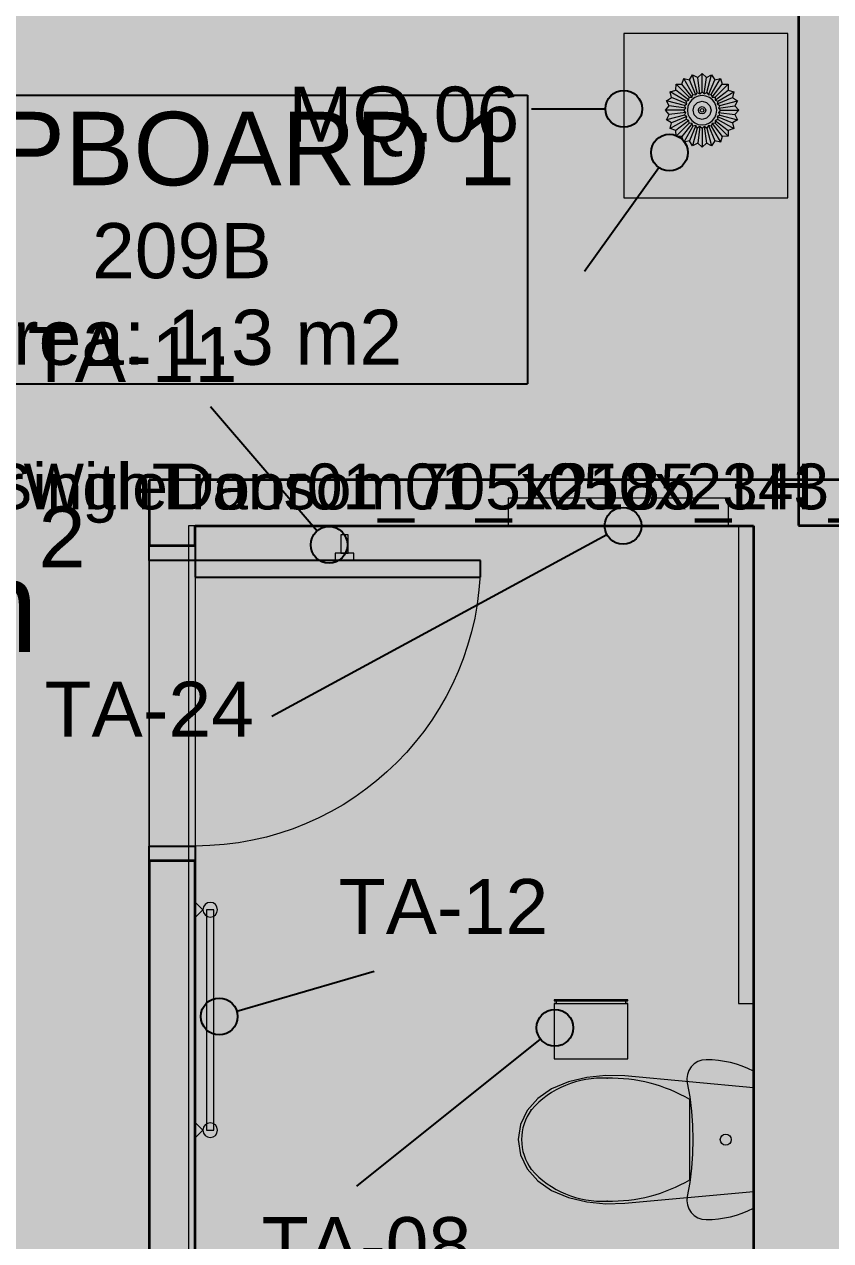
# Model space of a CAD drawing. Header units: millimetres. Extents: x -14278 to 97203, y -22378 to 34603.
# Drawn here: x 73779 to 75975, y 3588 to 6898 of the extents above; entities that cross this region are included whole.
import ezdxf
from ezdxf.enums import TextEntityAlignment as Align

# ---------------------------------------------------------------- set-up
doc = ezdxf.new("R2010")
doc.units = ezdxf.units.MM
doc.header["$MEASUREMENT"] = 0
for name, color, linetype in [('A-Zz_20_10_90-T_TextFFEInternal', 7, 'Continuous'), ('A-Zz_20_10_90-T_TextStair', 7, 'Continuous'), ('A-Zz_50_90_00-M_GrossInternal', 7, 'Continuous'), ('NewA-Ee_25_10-M_WallsInternal', 7, 'Continuous'), ('NewA-Ee_30_40-M_Floors', 7, 'Continuous'), ('NewA-Ee_40_20-M_GeneralFFAndEInternalEquipment', 7, 'Continuous'), ('NewA-Ee_40_20-M_GeneralFFAndEInternalMovable', 7, 'Continuous'), ('NewA-Ee_40_20-M_GeneralFFAndEInternalSanitary', 7, 'Continuous'), ('NewA-SL-M_SpacesInternal', 7, 'Continuous'), ('NewA-Ss_30_25-M_CeilingAndSoffitSystems', 7, 'Continuous'), ('NewA-Zz_20_10_90-T_TextFFEInternal', 7, 'Continuous'), ('NewA-Zz_50_90_00-M_GrossInternal', 7, 'Continuous')]:
    doc.layers.add(name, color=color, linetype=linetype)
doc.styles.add('GENERATED_STYLE_1', font='')
doc.styles.get('GENERATED_STYLE_1').set_extended_font_data('Arial')

# ---------------------------------------------------------------- blocks, each defined once
blk = doc.blocks.new('Slab_29_2', base_point=(87898, 1112.3))
at = {"layer": 'NewA-Ee_30_40-M_Floors', "linetype": 'Continuous', "lineweight": 13}
blk.add_hatch(color=254, dxfattribs=at).paths.add_polyline_path([(87898, 1112.3), (87898, 7409.5), (90347.7, 7409.5), (90347.7, 9661.5), (55798.3, 9661.5), (55798.3, 1112.3)])
blk = doc.blocks.new('BEDROOM_209_33_2', base_point=(74391.2, 9126.8))
at = {"layer": 'NewA-SL-M_SpacesInternal', "color": 253, "linetype": 'Continuous', "lineweight": 13}
for p, q in [((75887, 5658.2), (75887, 9661.5)), ((74119.4, 2707.2), (74119.4, 5658.2)), ((74119.4, 5658.2), (75887, 5658.2))]:
    blk.add_line(p, q, dxfattribs=at)
at = {"layer": 'NewA-SL-M_SpacesInternal', "color": 5, "lineweight": 70, "style": 'GENERATED_STYLE_1'}
for tag, height, p in [('ROOM_NAME', 200, (74391.2, 9434.6)), ('ROOM_NUMBER', 150, (74391.2, 9131.8)), ('adj_text', 150, (74391.2, 8896.1))]:
    blk.add_attdef(tag, text='', height=height, dxfattribs=at).set_placement(p, align=Align.TOP_CENTER)
blk = doc.blocks.new('BATH_210_44_2', base_point=(75268.1, 1943.3))
at = {"layer": 'NewA-SL-M_SpacesInternal', "color": 253, "linetype": 'Continuous', "lineweight": 13}
for p, q in [((75696.9, 5608.2), (75096.9, 5608.2)), ((75096.9, 5608.2), (75096.9, 5533.2)), ((75696.9, 5533.2), (75696.9, 5608.2)), ((74244.4, 5533.2), (74244.4, 3001)), ((75096.9, 5533.2), (74244.4, 5533.2)), ((75764.5, 5533.2), (75696.9, 5533.2)), ((75764.5, 2707.2), (75764.5, 5533.2))]:
    blk.add_line(p, q, dxfattribs=at)
at = {"layer": 'NewA-SL-M_SpacesInternal', "color": 5, "lineweight": 70, "style": 'GENERATED_STYLE_1'}
for tag, height, p in [('ROOM_NAME', 200, (75268.1, 2251.2)), ('ROOM_NUMBER', 150, (75268.1, 1948.3)), ('adj_text', 150, (75268.1, 1712.6))]:
    blk.add_attdef(tag, text='', height=height, dxfattribs=at).set_placement(p, align=Align.TOP_CENTER)
blk = doc.blocks.new('CUPBOARD 1_209B_53_2', base_point=(74208.2, 6352.2))
at = {"layer": 'NewA-SL-M_SpacesInternal', "linetype": 'Continuous'}
for p, q in [((73266.6, 6705.8), (73266.6, 6391.5)), ((73266.6, 6705.8), (75149.8, 6705.8)), ((75149.8, 6705.8), (75149.8, 6391.5)), ((73266.6, 6391.5), (73266.6, 6155.8)), ((75149.8, 6391.5), (75149.8, 6155.8)), ((73266.6, 6155.8), (73266.6, 5920.1)), ((75149.8, 6155.8), (75149.8, 5920.1)), ((73266.6, 5920.1), (75149.8, 5920.1))]:
    blk.add_line(p, q, dxfattribs=at)
at = {"layer": 'NewA-SL-M_SpacesInternal', "color": 253, "linetype": 'Continuous', "lineweight": 13}
for p, q in [((72059.5, 5533.2), (72059.5, 3642.8)), ((72760.6, 5533.2), (72059.5, 5533.2)), ((72760.6, 3642.8), (72760.6, 5533.2)), ((72059.5, 3642.8), (72760.6, 3642.8))]:
    blk.add_line(p, q, dxfattribs=at)
at = {"layer": 'NewA-SL-M_SpacesInternal', "color": 5, "lineweight": 70, "style": 'GENERATED_STYLE_1'}
for tag, height, p in [('ROOM_NAME', 200, (74208.2, 6660.1)), ('ROOM_NUMBER', 150, (74208.2, 6357.2)), ('adj_text', 150, (74208.2, 6121.5))]:
    blk.add_attdef(tag, text='', height=height, dxfattribs=at).set_placement(p, align=Align.TOP_CENTER)
blk = doc.blocks.new('Slab_30_2', base_point=(74226.4, 2707.2))
at = {"layer": 'NewA-Ss_30_25-M_CeilingAndSoffitSystems', "linetype": 'Continuous', "lineweight": 0}
blk.add_hatch(color=255, dxfattribs=at).paths.add_polyline_path([(74226.4, 2707.2), (75764.5, 2707.2), (75764.5, 5533.2), (74226.4, 5533.2)])
at = {"layer": 'NewA-Ss_30_25-M_CeilingAndSoffitSystems', "color": 6, "linetype": 'Continuous', "lineweight": 13, "flags": 128}
blk.add_lwpolyline([(74226.4, 2707.2), (75764.5, 2707.2), (75764.5, 5533.2), (74226.4, 5533.2)], close=True, dxfattribs=at)
blk = doc.blocks.new('Slab_42_2', base_point=(72059.5, 9661.5))
at = {"layer": 'NewA-Ss_30_25-M_CeilingAndSoffitSystems', "linetype": 'Continuous', "lineweight": 0}
blk.add_hatch(color=255, dxfattribs=at).paths.add_polyline_path([(72059.5, 9661.5), (72059.5, 5658.2), (72885.6, 5658.2), (72885.6, 2707.2), (74119.4, 2707.2), (74119.4, 5658.2), (75887, 5658.2), (75887, 9661.5)])
at = {"layer": 'NewA-Ss_30_25-M_CeilingAndSoffitSystems', "color": 6, "linetype": 'Continuous', "lineweight": 13, "flags": 128}
blk.add_lwpolyline([(72059.5, 9661.5), (75887, 9661.5), (75887, 5658.2), (74119.4, 5658.2), (74119.4, 2707.2), (72885.6, 2707.2), (72885.6, 5658.2), (72059.5, 5658.2)], close=True, dxfattribs=at)
blk = doc.blocks.new('Wall_77_2', base_point=(75887, 9661.5))
at = {"layer": 'NewA-Ee_25_10-M_WallsInternal', "linetype": 'Continuous', "lineweight": 13}
blk.add_hatch(color=6, dxfattribs=at).paths.add_polyline_path([(75887, 9661.5), (75887, 5534.4), (76037, 5859.4), (76037, 9661.5)])
at = {"layer": 'NewA-Ee_25_10-M_WallsInternal', "color": 92, "linetype": 'Continuous', "lineweight": 35, "flags": 128}
blk.add_lwpolyline([(75887, 9661.5), (75887, 5534.4)], dxfattribs=at)
blk = doc.blocks.new('Wall_85_2', base_point=(76164.5, 5658.2))
at = {"layer": 'NewA-Ee_25_10-M_WallsInternal', "linetype": 'Continuous', "lineweight": 13}
blk.add_hatch(color=6, dxfattribs=at).paths.add_polyline_path([(76164.5, 5658.2), (74119.4, 5658.2), (74244.4, 5533.2), (75764.5, 5533.2)])
at = {"layer": 'NewA-Ee_25_10-M_WallsInternal', "color": 92, "linetype": 'Continuous', "lineweight": 35, "flags": 128}
for points in [[(76164.5, 5658.2), (74119.4, 5658.2)], [(74244.4, 5533.2), (75764.5, 5533.2)]]:
    blk.add_lwpolyline(points, dxfattribs=at)
blk = doc.blocks.new('Door 19_3')
at = {"layer": 'NewA-Ee_25_10-M_WallsInternal', "linetype": 'Continuous', "lineweight": 13}
for points in [[(388.5, 777), (343.5, 777), (343.5, 0), (388.5, 0)], [(-388.5, -125), (-388.5, 0), (-428.5, 0), (-428.5, -125)], [(428.5, -125), (428.5, 0), (388.5, 0), (388.5, -125)]]:
    blk.add_hatch(color=255, dxfattribs=at).paths.add_polyline_path(points)
at = {"layer": 'NewA-Ee_25_10-M_WallsInternal', "linetype": 'Continuous'}
for p, q in [((343.5, 0), (343.5, 777)), ((343.5, 777), (388.5, 777)), ((388.5, 777), (388.5, 0)), ((-388.5, 0), (-428.5, 0)), ((-428.5, 0), (-428.5, -125)), ((-388.5, -125), (-388.5, 0)), ((388.5, 0), (343.5, 0)), ((428.5, 0), (388.5, 0)), ((388.5, 0), (388.5, -125)), ((428.5, -125), (428.5, 0)), ((-428.5, -125), (-388.5, -125)), ((388.5, -125), (428.5, -125))]:
    blk.add_line(p, q, dxfattribs=at)
at = {"layer": 'NewA-Ee_25_10-M_WallsInternal', "color": 92, "linetype": 'Continuous', "lineweight": 35}
for p, q in [((-428.5, 0), (-428.5, -125)), ((428.5, 0), (428.5, -125))]:
    blk.add_line(p, q, dxfattribs=at)
at = {"layer": 'NewA-Ee_25_10-M_WallsInternal', "color": 6, "linetype": 'Continuous', "lineweight": 13}
blk.add_arc((388.5, 0), 777, 90, 180, dxfattribs=at)
blk = doc.blocks.new('Wall_100_2', base_point=(74119.4, 5658.2))
at = {"layer": 'NewA-Ee_25_10-M_WallsInternal', "linetype": 'Continuous', "lineweight": 13}
for points in [[(74119.4, 5658.2), (74119.4, 5478.8), (74244.4, 5478.8), (74244.4, 5533.2)], [(74119.4, 2707.2), (74244.4, 2707.2), (74244.4, 4621.8), (74119.4, 4621.8)]]:
    blk.add_hatch(color=6, dxfattribs=at).paths.add_polyline_path(points)
at = {"layer": 'NewA-Ee_25_10-M_WallsInternal', "color": 92, "linetype": 'Continuous', "lineweight": 35}
for p, q in [((74244.4, 5478.8), (74119.4, 5478.8)), ((74244.4, 4621.8), (74119.4, 4621.8))]:
    blk.add_line(p, q, dxfattribs=at)
at = {"layer": 'NewA-Ee_25_10-M_WallsInternal', "color": 92, "linetype": 'Continuous', "lineweight": 35, "flags": 128}
for points in [[(74119.4, 5658.2), (74119.4, 5478.8)], [(74244.4, 5478.8), (74244.4, 5533.2)], [(74119.4, 4621.8), (74119.4, 2707.2)], [(74244.4, 2707.2), (74244.4, 4621.8)]]:
    blk.add_lwpolyline(points, dxfattribs=at)
at = {"layer": 'NewA-Ee_25_10-M_WallsInternal', "linetype": 'Continuous', "xscale": -1, "zscale": 1000, "rotation": 270}
blk.add_blockref('Door 19_3', (74244.4, 5050.3), dxfattribs=at)
blk = doc.blocks.new('Wall_121_2', base_point=(76164.5, 5658.2))
at = {"layer": 'NewA-Ee_25_10-M_WallsInternal', "linetype": 'Continuous', "lineweight": 13}
blk.add_hatch(color=6, dxfattribs=at).paths.add_polyline_path([(75764.5, 5533.2), (75764.5, 2707.2), (76164.5, 2707.2), (76164.5, 5658.2)])
at = {"layer": 'NewA-Ee_25_10-M_WallsInternal', "color": 92, "linetype": 'Continuous', "lineweight": 35, "flags": 128}
for points in [[(76164.5, 2707.2), (76164.5, 5658.2)], [(75764.5, 5533.2), (75764.5, 2707.2)]]:
    blk.add_lwpolyline(points, dxfattribs=at)
blk = doc.blocks.new('Wall_122_2', base_point=(75887, 5859.4))
at = {"layer": 'NewA-Ee_25_10-M_WallsInternal', "linetype": 'Continuous', "lineweight": 13}
blk.add_hatch(color=6, dxfattribs=at).paths.add_polyline_path([(75887, 5534.4), (77684.7, 5534.4), (77809.7, 5859.4), (76037, 5859.4)])
at = {"layer": 'NewA-Ee_25_10-M_WallsInternal', "color": 92, "linetype": 'Continuous', "lineweight": 35, "flags": 128}
for points in [[(77809.7, 5859.4), (76037, 5859.4)], [(75887, 5534.4), (77684.7, 5534.4)]]:
    blk.add_lwpolyline(points, dxfattribs=at)
blk = doc.blocks.new('Morph_32_2', base_point=(55648, -5438.2))
at = {"layer": 'NewA-Ee_40_20-M_GeneralFFAndEInternalMovable', "color": 6, "linetype": 'Continuous', "lineweight": 13, "flags": 128}
for points in [[(75590.4, 6747.5), (75599, 6760.9)], [(75611.9, 6712.6), (75599, 6760.9)], [(75599, 6760.9), (75613.1, 6753.5)], [(75613.1, 6753.5), (75624.9, 6764.3)], [(75619, 6708.9), (75613.1, 6753.5)], [(75624.9, 6714.3), (75624.9, 6764.3)], [(75624.9, 6764.3), (75636.6, 6753.5)], [(75630.7, 6708.9), (75636.6, 6753.5)], [(75636.6, 6753.5), (75650.7, 6760.9)], [(75637.8, 6712.6), (75650.7, 6760.9)], [(75650.7, 6760.9), (75659.3, 6747.5)], [(75553.5, 6719.1), (75554.2, 6735)], [(75554.2, 6735), (75570.1, 6735.7)], [(75589.5, 6699.7), (75554.2, 6735)], [(75570.1, 6735.7), (75574.9, 6750.9)], [(75597.5, 6700), (75570.1, 6735.7)], [(75599.9, 6707.6), (75574.9, 6750.9)], [(75574.9, 6750.9), (75590.4, 6747.5)], [(75607.6, 6705.9), (75590.4, 6747.5)], [(75642.1, 6705.9), (75659.3, 6747.5)], [(75649.9, 6707.6), (75674.9, 6750.9)], [(75652.3, 6700), (75679.7, 6735.7)], [(75659.3, 6747.5), (75674.9, 6750.9)], [(75660.2, 6699.7), (75695.6, 6735)], [(75674.9, 6750.9), (75679.7, 6735.7)], [(75679.7, 6735.7), (75695.6, 6735)], [(75695.6, 6735), (75696.3, 6719.1)], [(75528.3, 6690.2), (75541.7, 6698.8)], [(75535.6, 6676.1), (75528.3, 6690.2)], [(75576.6, 6677.3), (75528.3, 6690.2)], [(75538.3, 6714.3), (75553.5, 6719.1)], [(75541.7, 6698.8), (75538.3, 6714.3)], [(75581.6, 6689.3), (75538.3, 6714.3)], [(75583.3, 6681.5), (75541.7, 6698.8)], [(75589.2, 6691.7), (75553.5, 6719.1)], [(75581.6, 6689.3), (75589.2, 6691.7)], [(75583.3, 6681.5), (75581.6, 6689.3)], [(75589.2, 6691.7), (75589.5, 6699.7)], [(75589.5, 6699.7), (75597.5, 6700)], [(75597.5, 6700), (75599.9, 6707.6)], [(75599.9, 6707.6), (75607.6, 6705.9)], [(75607.6, 6705.9), (75611.9, 6712.6)], [(75611.9, 6712.6), (75619, 6708.9)], [(75612.5, 6685.7), (75624.9, 6689)], [(75619, 6708.9), (75624.9, 6714.3)], [(75624.9, 6714.3), (75630.7, 6708.9)], [(75624.9, 6689), (75637.2, 6685.7)], [(75630.7, 6708.9), (75637.8, 6712.6)], [(75637.8, 6712.6), (75642.1, 6705.9)], [(75642.1, 6705.9), (75649.9, 6707.6)], [(75649.9, 6707.6), (75652.3, 6700)], [(75652.3, 6700), (75660.2, 6699.7)], [(75660.2, 6699.7), (75660.6, 6691.7)], [(75660.6, 6691.7), (75696.3, 6719.1)], [(75660.6, 6691.7), (75668.2, 6689.3)], [(75666.4, 6681.5), (75708, 6698.8)], [(75668.2, 6689.3), (75666.4, 6681.5)], [(75668.2, 6689.3), (75711.5, 6714.3)], [(75673.2, 6677.3), (75721.5, 6690.2)], [(75696.3, 6719.1), (75711.5, 6714.3)], [(75711.5, 6714.3), (75708, 6698.8)], [(75708, 6698.8), (75721.5, 6690.2)], [(75721.5, 6690.2), (75714.1, 6676.1)], [(75524.9, 6664.3), (75535.6, 6676.1)], [(75535.6, 6652.6), (75524.9, 6664.3)], [(75574.9, 6664.3), (75524.9, 6664.3)], [(75580.3, 6670.2), (75535.6, 6676.1)], [(75580.3, 6658.4), (75535.6, 6652.6)], [(75574.9, 6664.3), (75580.3, 6670.2)], [(75580.3, 6658.4), (75574.9, 6664.3)], [(75576.6, 6677.3), (75583.3, 6681.5)], [(75580.3, 6670.2), (75576.6, 6677.3)], [(75576.6, 6651.4), (75580.3, 6658.4)], [(75600.2, 6664.3), (75603.5, 6676.7)], [(75603.5, 6652), (75600.2, 6664.3)], [(75603.5, 6676.7), (75612.5, 6685.7)], [(75614.9, 6664.3), (75616.2, 6669.3)], [(75616.2, 6659.3), (75614.9, 6664.3)], [(75616.2, 6669.3), (75619.9, 6673)], [(75619.9, 6655.7), (75616.2, 6659.3)], [(75619.9, 6673), (75624.9, 6674.3)], [(75619.9, 6664.3), (75620.5, 6666.8)], [(75620.5, 6661.8), (75619.9, 6664.3)], [(75624.9, 6654.3), (75619.9, 6655.7)], [(75620.5, 6666.8), (75622.4, 6668.6)], [(75622.4, 6660), (75620.5, 6661.8)], [(75622.4, 6668.6), (75624.9, 6669.3)], [(75624.9, 6659.3), (75622.4, 6660)], [(75624.9, 6674.3), (75629.9, 6673)], [(75624.9, 6669.3), (75627.4, 6668.6)], [(75627.4, 6660), (75624.9, 6659.3)], [(75629.9, 6655.7), (75624.9, 6654.3)], [(75627.4, 6668.6), (75629.2, 6666.8)], [(75629.2, 6661.8), (75627.4, 6660)], [(75629.2, 6666.8), (75629.9, 6664.3)], [(75629.9, 6664.3), (75629.2, 6661.8)], [(75629.9, 6673), (75633.5, 6669.3)], [(75633.5, 6659.3), (75629.9, 6655.7)], [(75633.5, 6669.3), (75634.9, 6664.3)], [(75634.9, 6664.3), (75633.5, 6659.3)], [(75637.2, 6685.7), (75646.3, 6676.7)], [(75646.3, 6676.7), (75649.6, 6664.3)], [(75649.6, 6664.3), (75646.3, 6652)], [(75666.4, 6681.5), (75673.2, 6677.3)], [(75673.2, 6677.3), (75669.5, 6670.2)], [(75669.5, 6670.2), (75714.1, 6676.1)], [(75669.5, 6670.2), (75674.9, 6664.3)], [(75674.9, 6664.3), (75669.5, 6658.4)], [(75669.5, 6658.4), (75673.2, 6651.4)], [(75669.5, 6658.4), (75714.1, 6652.6)], [(75674.9, 6664.3), (75724.9, 6664.3)], [(75714.1, 6676.1), (75724.9, 6664.3)], [(75724.9, 6664.3), (75714.1, 6652.6)], [(75528.3, 6638.4), (75535.6, 6652.6)], [(75576.6, 6651.4), (75528.3, 6638.4)], [(75541.7, 6629.9), (75528.3, 6638.4)], [(75581.6, 6639.3), (75538.3, 6614.3)], [(75538.3, 6614.3), (75541.7, 6629.9)], [(75583.3, 6647.1), (75541.7, 6629.9)], [(75589.2, 6636.9), (75553.5, 6609.5)], [(75589.5, 6629), (75554.2, 6593.6)], [(75597.5, 6628.6), (75570.1, 6592.9)], [(75583.3, 6647.1), (75576.6, 6651.4)], [(75581.6, 6639.3), (75583.3, 6647.1)], [(75589.2, 6636.9), (75581.6, 6639.3)], [(75589.5, 6629), (75589.2, 6636.9)], [(75597.5, 6628.6), (75589.5, 6629)], [(75607.6, 6622.7), (75590.4, 6581.2)], [(75599.9, 6621), (75597.5, 6628.6)], [(75607.6, 6622.7), (75599.9, 6621)], [(75612.5, 6642.9), (75603.5, 6652)], [(75611.9, 6616), (75607.6, 6622.7)], [(75624.9, 6639.6), (75612.5, 6642.9)], [(75637.2, 6642.9), (75624.9, 6639.6)], [(75646.3, 6652), (75637.2, 6642.9)], [(75642.1, 6622.7), (75637.8, 6616)], [(75649.9, 6621), (75642.1, 6622.7)], [(75642.1, 6622.7), (75659.3, 6581.2)], [(75652.3, 6628.6), (75649.9, 6621)], [(75660.2, 6629), (75652.3, 6628.6)], [(75652.3, 6628.6), (75679.7, 6592.9)], [(75660.6, 6636.9), (75660.2, 6629)], [(75660.2, 6629), (75695.6, 6593.6)], [(75668.2, 6639.3), (75660.6, 6636.9)], [(75660.6, 6636.9), (75696.3, 6609.5)], [(75673.2, 6651.4), (75666.4, 6647.1)], [(75666.4, 6647.1), (75708, 6629.9)], [(75666.4, 6647.1), (75668.2, 6639.3)], [(75668.2, 6639.3), (75711.5, 6614.3)], [(75673.2, 6651.4), (75721.5, 6638.4)], [(75721.5, 6638.4), (75708, 6629.9)], [(75708, 6629.9), (75711.5, 6614.3)], [(75714.1, 6652.6), (75721.5, 6638.4)], [(75553.5, 6609.5), (75538.3, 6614.3)], [(75554.2, 6593.6), (75553.5, 6609.5)], [(75570.1, 6592.9), (75554.2, 6593.6)], [(75574.9, 6577.7), (75570.1, 6592.9)], [(75599.9, 6621), (75574.9, 6577.7)], [(75611.9, 6616), (75599, 6567.7)], [(75619, 6619.7), (75611.9, 6616)], [(75619, 6619.7), (75613.1, 6575.1)], [(75624.9, 6614.3), (75619, 6619.7)], [(75630.7, 6619.7), (75624.9, 6614.3)], [(75624.9, 6614.3), (75624.9, 6564.3)], [(75630.7, 6619.7), (75636.6, 6575.1)], [(75637.8, 6616), (75630.7, 6619.7)], [(75637.8, 6616), (75650.7, 6567.7)], [(75649.9, 6621), (75674.9, 6577.7)], [(75679.7, 6592.9), (75674.9, 6577.7)], [(75695.6, 6593.6), (75679.7, 6592.9)], [(75696.3, 6609.5), (75695.6, 6593.6)], [(75711.5, 6614.3), (75696.3, 6609.5)], [(75590.4, 6581.2), (75574.9, 6577.7)], [(75599, 6567.7), (75590.4, 6581.2)], [(75613.1, 6575.1), (75599, 6567.7)], [(75624.9, 6564.3), (75613.1, 6575.1)], [(75636.6, 6575.1), (75624.9, 6564.3)], [(75650.7, 6567.7), (75636.6, 6575.1)], [(75659.3, 6581.2), (75650.7, 6567.7)], [(75674.9, 6577.7), (75659.3, 6581.2)]]:
    blk.add_lwpolyline(points, dxfattribs=at)
blk.add_lwpolyline([(75596.6, 6636), (75604.9, 6629.7), (75614.5, 6625.7), (75624.9, 6624.3), (75635.2, 6625.7), (75644.9, 6629.7), (75653.2, 6636), (75659.5, 6644.3), (75663.5, 6654), (75664.9, 6664.3), (75663.5, 6674.7), (75659.5, 6684.3), (75653.2, 6692.6), (75644.9, 6699), (75635.2, 6703), (75624.9, 6704.3), (75614.5, 6703), (75604.9, 6699), (75596.6, 6692.6), (75590.2, 6684.3), (75586.2, 6674.7), (75584.9, 6664.3), (75586.2, 6654), (75590.2, 6644.3)], close=True, dxfattribs=at)
blk = doc.blocks.new('Rectangular Table 01 19_3')
at = {"layer": 'NewA-Ee_40_20-M_GeneralFFAndEInternalMovable', "color": 1, "linetype": 'Continuous', "lineweight": 18}
for p, q in [((446.6, 446.6), (0, 446.6)), ((0, 446.6), (0, 0)), ((446.6, 0), (446.6, 446.6)), ((0, 0), (446.6, 0))]:
    blk.add_line(p, q, dxfattribs=at)
blk = doc.blocks.new('Wall Hanging Rack 19')
at = {"layer": 'NewA-Ee_40_20-M_GeneralFFAndEInternalEquipment', "color": 1, "linetype": 'Continuous', "lineweight": 18}
for p, q in [((25, 0), (-25, 0)), ((-25, 0), (-25, -20)), ((25, -20), (25, 0)), ((-25, -20), (25, -20)), ((10, -20), (-10, -20)), ((-10, -20), (-10, -70)), ((10, -70), (10, -20)), ((-10, -70), (10, -70))]:
    blk.add_line(p, q, dxfattribs=at)
blk = doc.blocks.new('Towel Rack 19')
at = {"layer": 'NewA-Ee_40_20-M_GeneralFFAndEInternalEquipment', "color": 1, "linetype": 'Continuous', "lineweight": 18}
for p, q in [((-280, 0), (-320, 0)), ((-320, 0), (-300, -20)), ((-300, -20), (-280, 0)), ((320, 0), (280, 0)), ((280, 0), (300, -20)), ((300, -20), (320, 0)), ((300, -30), (-300, -30)), ((-300, -30), (-300, -50)), ((300, -50), (300, -30)), ((-300, -50), (300, -50))]:
    blk.add_line(p, q, dxfattribs=at)
for centre, start, end in [((-300, -40), 0, 180), ((300, -40), 0, 180), ((-300, -40), 180, 0), ((300, -40), 180, 0)]:
    blk.add_arc(centre, 20, start, end, dxfattribs=at)
blk = doc.blocks.new('Toilet Paper Dispenser 19')
at = {"layer": 'NewA-Ee_40_20-M_GeneralFFAndEInternalEquipment', "color": 1, "linetype": 'Continuous', "lineweight": 18}
for p, q in [((200, 0), (0, 0)), ((0, 0), (0, -2)), ((200, -2), (200, 0)), ((0, -2), (5, -2)), ((0, -2), (200, -2)), ((5, -10), (0, -10)), ((0, -10), (0, -160)), ((0, -10), (200, -10)), ((5, -2), (5, -10)), ((195, -10), (195, -2)), ((195, -2), (200, -2)), ((200, -10), (195, -10)), ((200, -160), (200, -10)), ((0, -160), (200, -160))]:
    blk.add_line(p, q, dxfattribs=at)
blk = doc.blocks.new('Cabinet Wall Single Door 19')
at = {"layer": 'NewA-Ee_40_20-M_GeneralFFAndEInternalEquipment', "color": 1, "linetype": 'Continuous', "lineweight": 18}
for p, q in [((600, 75), (0, 75)), ((0, 75), (0, 0)), ((600, 0), (600, 75)), ((0, 0), (600, 0))]:
    blk.add_line(p, q, dxfattribs=at)
blk = doc.blocks.new('WC 19')
at = {"layer": 'NewA-Ee_40_20-M_GeneralFFAndEInternalSanitary', "color": 1, "linetype": 'Continuous', "lineweight": 18}
for p, q in [((-186.8, -25), (-193.9, -40.1)), ((186.8, -25), (-186.8, -25)), ((-141, -25), (-173.3, -375.4)), ((141, -25), (-141, -25)), ((173.3, -375.4), (141, -25)), ((193.9, -40.1), (186.8, -25)), ((-200.1, -55.5), (-205.4, -71.3)), ((-193.9, -40.1), (-200.1, -55.5)), ((200.1, -55.5), (193.9, -40.1)), ((205.4, -71.3), (200.1, -55.5)), ((-209.7, -87.4), (-213.1, -103.7)), ((-205.4, -71.3), (-209.7, -87.4)), ((209.7, -87.4), (205.4, -71.3)), ((213.1, -103.7), (209.7, -87.4)), ((-215.5, -120.2), (-217, -136.8)), ((-213.1, -103.7), (-215.5, -120.2)), ((215.5, -120.2), (213.1, -103.7)), ((217, -136.8), (215.5, -120.2)), ((-217, -136.8), (-217.5, -153.5)), ((-217.5, -153.5), (-216.2, -165)), ((-216.2, -165), (-212.4, -176)), ((212.4, -176), (216.2, -165)), ((216.2, -165), (217.5, -153.5)), ((217.5, -153.5), (217, -136.8)), ((-212.4, -176), (-206.3, -185.9)), ((-206.3, -185.9), (-198.2, -194.1)), ((-198.2, -194.1), (-188.5, -200.5)), ((-154.5, -205), (-116.2, -198.2)), ((-116.2, -198.2), (-77.6, -193.3)), ((0, -198), (-108.9, -198)), ((-77.6, -193.3), (-38.9, -190.4)), ((-38.9, -190.4), (0, -189.4)), ((0, -189.4), (38.9, -190.4)), ((108.9, -198), (0, -198)), ((38.9, -190.4), (77.6, -193.3)), ((77.6, -193.3), (116.2, -198.2)), ((116.2, -198.2), (154.5, -205)), ((188.5, -200.5), (198.2, -194.1)), ((198.2, -194.1), (206.3, -185.9)), ((206.3, -185.9), (212.4, -176)), ((-188.5, -200.5), (-177.6, -204.5)), ((-177.6, -204.5), (-166.1, -206)), ((-166.1, -206), (-154.5, -205)), ((154.5, -205), (166.1, -206)), ((166.1, -206), (177.6, -204.5)), ((177.6, -204.5), (188.5, -200.5)), ((-173.3, -375.4), (-174.9, -427.1)), ((174.9, -427.1), (173.3, -375.4)), ((-174.9, -427.1), (-169.4, -478.4)), ((169.4, -478.4), (174.9, -427.1)), ((-169.4, -478.4), (-157, -528.2)), ((157, -528.2), (169.4, -478.4)), ((-157, -528.2), (-138, -575.1)), ((138, -575.1), (157, -528.2)), ((-138, -575.1), (-112.4, -612.3)), ((112.4, -612.3), (138, -575.1)), ((-112.4, -612.3), (-79.4, -640.8)), ((79.4, -640.8), (112.4, -612.3)), ((-79.4, -640.8), (-41, -658.8)), ((-41, -658.8), (0, -665)), ((0, -656.4), (0, -656.4)), ((0, -665), (41, -658.8)), ((41, -658.8), (79.4, -640.8)), ((81.1, -629.6), (81.1, -629.6))]:
    blk.add_line(p, q, dxfattribs=at)
blk.add_circle((0, -100), 15, dxfattribs=at)
for centre, radius, start, end in [((258.1, -412.9), 425.4, 149.6518, 181.3539), ((-258.1, -412.9), 425.4, 358.6461, 30.3482), ((89.5, -437.3), 257, 176.8048, 228.4245), ((-89.5, -437.3), 257, 311.5755, 3.1952), ((0.8, -517.8), 138.6, 233.7772, 269.6644), ((-0.8, -517.8), 138.6, 270.3356, 306.2228)]:
    blk.add_arc(centre, radius, start, end, dxfattribs=at)
for p in [(108.9, -198), (-167, -423), (167, -423), (-81.1, -629.6)]:
    blk.add_point(p, dxfattribs=at)
blk = doc.blocks.new('Mirror 19_5')
at = {"layer": 'NewA-Ee_40_20-M_GeneralFFAndEInternalEquipment', "color": 1, "linetype": 'Continuous', "lineweight": 18}
for p, q in [((1300, 40), (0, 40)), ((0, 40), (0, 0)), ((1300, 40), (0, 40)), ((0, 40), (0, 0)), ((1300, 0), (1300, 40)), ((1300, 0), (1300, 40)), ((0, 0), (1300, 0)), ((0, 0), (1300, 0))]:
    blk.add_line(p, q, dxfattribs=at)
blk = doc.blocks.new('Line_107_2', base_point=(75160.2, 6668.1))
at = {"layer": 'NewA-Zz_20_10_90-T_TextFFEInternal', "linetype": 'Continuous'}
blk.add_hatch(color=256, dxfattribs=at).paths.add_polyline_path([(75461.6, 6668.1), (75457.8, 6687.2), (75447, 6703.4), (75430.7, 6714.3), (75411.6, 6718.1), (75392.5, 6714.3), (75376.2, 6703.4), (75365.4, 6687.2), (75361.6, 6668.1), (75365.4, 6648.9), (75376.2, 6632.7), (75392.5, 6621.9), (75411.6, 6618.1), (75430.7, 6621.9), (75447, 6632.7), (75457.8, 6648.9)])
blk.add_line((75160.2, 6668.1), (75361.6, 6668.1), dxfattribs=at)
blk.add_circle((75411.6, 6668.1), 50, dxfattribs=at)
blk = doc.blocks.new('Line_108_2', base_point=(75304.3, 6226.7))
at = {"layer": 'NewA-Zz_20_10_90-T_TextFFEInternal', "linetype": 'Continuous'}
blk.add_hatch(color=256, dxfattribs=at).paths.add_polyline_path([(75586, 6549.1), (75582.2, 6568.2), (75571.4, 6584.4), (75555.2, 6595.3), (75536, 6599.1), (75516.9, 6595.3), (75500.7, 6584.4), (75489.8, 6568.2), (75486, 6549.1), (75489.8, 6529.9), (75500.7, 6513.7), (75516.9, 6502.9), (75536, 6499.1), (75555.2, 6502.9), (75571.4, 6513.7), (75582.2, 6529.9)])
blk.add_line((75304.3, 6226.7), (75506.9, 6508.5), dxfattribs=at)
blk.add_circle((75536, 6549.1), 50, dxfattribs=at)
blk = doc.blocks.new('Line_144_2', base_point=(74684.3, 3736))
at = {"layer": 'NewA-Zz_20_10_90-T_TextFFEInternal', "linetype": 'Continuous'}
blk.add_hatch(color=256, dxfattribs=at).paths.add_polyline_path([(75274.2, 4167.2), (75270.4, 4186.4), (75259.6, 4202.6), (75243.3, 4213.4), (75224.2, 4217.2), (75205.1, 4213.4), (75188.9, 4202.6), (75178, 4186.4), (75174.2, 4167.2), (75178, 4148.1), (75188.9, 4131.9), (75205.1, 4121), (75224.2, 4117.2), (75243.3, 4121), (75259.6, 4131.9), (75270.4, 4148.1)])
blk.add_line((74684.3, 3736), (75185.1, 4136), dxfattribs=at)
blk.add_circle((75224.2, 4167.2), 50, dxfattribs=at)
blk = doc.blocks.new('Line_150_2', base_point=(74286, 5857.6))
at = {"layer": 'NewA-Zz_20_10_90-T_TextFFEInternal', "linetype": 'Continuous'}
blk.add_hatch(color=256, dxfattribs=at).paths.add_polyline_path([(74659, 5481.5), (74655.2, 5500.6), (74644.3, 5516.8), (74628.1, 5527.7), (74609, 5531.5), (74589.9, 5527.7), (74573.6, 5516.8), (74562.8, 5500.6), (74559, 5481.5), (74562.8, 5462.3), (74573.6, 5446.1), (74589.9, 5435.3), (74609, 5431.5), (74628.1, 5435.3), (74644.3, 5446.1), (74655.2, 5462.3)])
blk.add_line((74286, 5857.6), (74576.4, 5519.4), dxfattribs=at)
blk.add_circle((74609, 5481.5), 50, dxfattribs=at)
blk = doc.blocks.new('Line_156_2', base_point=(74453.4, 5015.5))
at = {"layer": 'NewA-Zz_20_10_90-T_TextFFEInternal', "linetype": 'Continuous'}
blk.add_hatch(color=256, dxfattribs=at).paths.add_polyline_path([(75459.6, 5533.2), (75455.8, 5552.3), (75445, 5568.5), (75428.8, 5579.4), (75409.6, 5583.2), (75390.5, 5579.4), (75374.3, 5568.5), (75363.4, 5552.3), (75359.6, 5533.2), (75363.4, 5514), (75374.3, 5497.8), (75390.5, 5487), (75409.6, 5483.2), (75428.8, 5487), (75445, 5497.8), (75455.8, 5514)])
blk.add_line((74453.4, 5015.5), (75365.7, 5509.4), dxfattribs=at)
blk.add_circle((75409.6, 5533.2), 50, dxfattribs=at)
blk = doc.blocks.new('Line_164_2', base_point=(74732, 4320.5))
at = {"layer": 'NewA-Zz_20_10_90-T_TextFFEInternal', "linetype": 'Continuous'}
blk.add_hatch(color=256, dxfattribs=at).paths.add_polyline_path([(74360, 4197.9), (74356.1, 4217), (74345.3, 4233.2), (74329.1, 4244.1), (74310, 4247.9), (74290.8, 4244.1), (74274.6, 4233.2), (74263.8, 4217), (74260, 4197.9), (74263.8, 4178.7), (74274.6, 4162.5), (74290.8, 4151.7), (74310, 4147.9), (74329.1, 4151.7), (74345.3, 4162.5), (74356.1, 4178.7)])
blk.add_line((74732, 4320.5), (74358, 4211.8), dxfattribs=at)
blk.add_circle((74310, 4197.9), 50, dxfattribs=at)
blk = doc.blocks.new('Label_193_2', base_point=(74387.6, 6813))
at = {"layer": 'A-Zz_20_10_90-T_TextFFEInternal', "insert": (74812.6, 6728.7), "char_height": 150, "attachment_point": 2, "style": 'GENERATED_STYLE_1'}
blk.add_mtext('\\fArial|b0|i0|c0|p34;MQ.06\\fArial|b0|i0|c0|p34;\\fArial|b0|i0|c0|p34;\\fArial|b0|i0|c0|p34;\\fArial|b0|i0|c0|p34;\\fArial|b0|i0|c0|p34;\\fArial|b0|i0|c0|p34;\\fArial|b0|i0|c0|p34;\\fArial|b0|i0|c0|p34;\\fArial|b0|i0|c0|p34;\\fArial|b0|i0|c0|p34;\\fArial|b0|i0|c0|p34;\\fArial|b0|i0|c0|p34;\\fArial|b0|i0|c0|p34;\\fArial|b0|i0|c0|p34;\\fArial|b0|i0|c0|p34;\\fArial|b0|i0|c0|p34;\\fArial|b0|i0|c0|p34;\\fArial|b0|i0|c0|p34;\\fArial|b0|i0|c0|p34;\\fArial|b0|i0|c0|p34;\\fArial|b0|i0|c0|p34;\\fArial|b0|i0|c0|p34;\\fArial|b0|i0|c0|p34;\\fArial|b0|i0|c0|p34;\\fArial|b0|i0|c0|p34;\\fArial|b0|i0|c0|p34;\\fArial|b0|i0|c0|p34;\\fArial|b0|i0|c0|p34;\\fArial|b0|i0|c0|p34;}', dxfattribs=at)
blk = doc.blocks.new('Label_224_2', base_point=(74286.1, 3736))
at = {"layer": 'A-Zz_20_10_90-T_TextFFEInternal', "insert": (74711.1, 3651.7), "char_height": 150, "attachment_point": 2, "style": 'GENERATED_STYLE_1'}
blk.add_mtext('\\fArial|b0|i0|c0|p34;TA-08\\fArial|b0|i0|c0|p34;\\fArial|b0|i0|c0|p34;\\fArial|b0|i0|c0|p34;\\fArial|b0|i0|c0|p34;\\fArial|b0|i0|c0|p34;\\fArial|b0|i0|c0|p34;\\fArial|b0|i0|c0|p34;\\fArial|b0|i0|c0|p34;\\fArial|b0|i0|c0|p34;\\fArial|b0|i0|c0|p34;\\fArial|b0|i0|c0|p34;\\fArial|b0|i0|c0|p34;\\fArial|b0|i0|c0|p34;\\fArial|b0|i0|c0|p34;\\fArial|b0|i0|c0|p34;\\fArial|b0|i0|c0|p34;\\fArial|b0|i0|c0|p34;\\fArial|b0|i0|c0|p34;\\fArial|b0|i0|c0|p34;\\fArial|b0|i0|c0|p34;\\fArial|b0|i0|c0|p34;\\fArial|b0|i0|c0|p34;\\fArial|b0|i0|c0|p34;\\fArial|b0|i0|c0|p34;\\fArial|b0|i0|c0|p34;\\fArial|b0|i0|c0|p34;\\fArial|b0|i0|c0|p34;\\fArial|b0|i0|c0|p34;\\fArial|b0|i0|c0|p34;}', dxfattribs=at)
blk = doc.blocks.new('Label_227_2', base_point=(73694.4, 5193.4))
at = {"layer": 'A-Zz_20_10_90-T_TextFFEInternal', "insert": (74119.4, 5109.1), "char_height": 150, "attachment_point": 2, "style": 'GENERATED_STYLE_1'}
blk.add_mtext('\\fArial|b0|i0|c0|p34;TA-24\\fArial|b0|i0|c0|p34;\\fArial|b0|i0|c0|p34;\\fArial|b0|i0|c0|p34;\\fArial|b0|i0|c0|p34;\\fArial|b0|i0|c0|p34;\\fArial|b0|i0|c0|p34;\\fArial|b0|i0|c0|p34;\\fArial|b0|i0|c0|p34;\\fArial|b0|i0|c0|p34;\\fArial|b0|i0|c0|p34;\\fArial|b0|i0|c0|p34;\\fArial|b0|i0|c0|p34;\\fArial|b0|i0|c0|p34;\\fArial|b0|i0|c0|p34;\\fArial|b0|i0|c0|p34;\\fArial|b0|i0|c0|p34;\\fArial|b0|i0|c0|p34;\\fArial|b0|i0|c0|p34;\\fArial|b0|i0|c0|p34;\\fArial|b0|i0|c0|p34;\\fArial|b0|i0|c0|p34;\\fArial|b0|i0|c0|p34;\\fArial|b0|i0|c0|p34;\\fArial|b0|i0|c0|p34;\\fArial|b0|i0|c0|p34;\\fArial|b0|i0|c0|p34;\\fArial|b0|i0|c0|p34;\\fArial|b0|i0|c0|p34;\\fArial|b0|i0|c0|p34;}', dxfattribs=at)
blk = doc.blocks.new('Label_228_2', base_point=(73648.8, 6159))
at = {"layer": 'A-Zz_20_10_90-T_TextFFEInternal', "insert": (74073.8, 6074.7), "char_height": 150, "attachment_point": 2, "style": 'GENERATED_STYLE_1'}
blk.add_mtext('\\fArial|b0|i0|c0|p34;TA-11\\fArial|b0|i0|c0|p34;\\fArial|b0|i0|c0|p34;\\fArial|b0|i0|c0|p34;\\fArial|b0|i0|c0|p34;\\fArial|b0|i0|c0|p34;\\fArial|b0|i0|c0|p34;\\fArial|b0|i0|c0|p34;\\fArial|b0|i0|c0|p34;\\fArial|b0|i0|c0|p34;\\fArial|b0|i0|c0|p34;\\fArial|b0|i0|c0|p34;\\fArial|b0|i0|c0|p34;\\fArial|b0|i0|c0|p34;\\fArial|b0|i0|c0|p34;\\fArial|b0|i0|c0|p34;\\fArial|b0|i0|c0|p34;\\fArial|b0|i0|c0|p34;\\fArial|b0|i0|c0|p34;\\fArial|b0|i0|c0|p34;\\fArial|b0|i0|c0|p34;\\fArial|b0|i0|c0|p34;\\fArial|b0|i0|c0|p34;\\fArial|b0|i0|c0|p34;\\fArial|b0|i0|c0|p34;\\fArial|b0|i0|c0|p34;\\fArial|b0|i0|c0|p34;\\fArial|b0|i0|c0|p34;\\fArial|b0|i0|c0|p34;\\fArial|b0|i0|c0|p34;}', dxfattribs=at)
blk = doc.blocks.new('Label_229_2', base_point=(74495.7, 4656.2))
at = {"layer": 'A-Zz_20_10_90-T_TextFFEInternal', "insert": (74920.7, 4572), "char_height": 150, "attachment_point": 2, "style": 'GENERATED_STYLE_1'}
blk.add_mtext('\\fArial|b0|i0|c0|p34;TA-12\\fArial|b0|i0|c0|p34;\\fArial|b0|i0|c0|p34;\\fArial|b0|i0|c0|p34;\\fArial|b0|i0|c0|p34;\\fArial|b0|i0|c0|p34;\\fArial|b0|i0|c0|p34;\\fArial|b0|i0|c0|p34;\\fArial|b0|i0|c0|p34;\\fArial|b0|i0|c0|p34;\\fArial|b0|i0|c0|p34;\\fArial|b0|i0|c0|p34;\\fArial|b0|i0|c0|p34;\\fArial|b0|i0|c0|p34;\\fArial|b0|i0|c0|p34;\\fArial|b0|i0|c0|p34;\\fArial|b0|i0|c0|p34;\\fArial|b0|i0|c0|p34;\\fArial|b0|i0|c0|p34;\\fArial|b0|i0|c0|p34;\\fArial|b0|i0|c0|p34;\\fArial|b0|i0|c0|p34;\\fArial|b0|i0|c0|p34;\\fArial|b0|i0|c0|p34;\\fArial|b0|i0|c0|p34;\\fArial|b0|i0|c0|p34;\\fArial|b0|i0|c0|p34;\\fArial|b0|i0|c0|p34;\\fArial|b0|i0|c0|p34;\\fArial|b0|i0|c0|p34;}', dxfattribs=at)

msp = doc.modelspace()

# ---------------------------------------------------------------- hatches: boundary and pattern name
at = {"layer": 'NewA-Zz_50_90_00-M_GrossInternal', "linetype": 'Continuous', "lineweight": 140}
msp.add_hatch(color=1, dxfattribs=at).paths.add_polyline_path([(55798.3, 9661.5), (90347.7, 9661.5), (90347.7, 1262.1), (61147.7, 1262.1), (61147.7, -3287.9), (57698.3, -3287.9), (57698.3, 1262.1), (55798.3, 1262.1)])

# ---------------------------------------------------------------- block references
at = {"layer": 'A-Zz_20_10_90-T_TextFFEInternal', "color": 6, "linetype": 'Continuous', "lineweight": 13}
for name, p in [('Label_193_2', (74387.6, 6813)), ('Label_228_2', (73648.8, 6159)), ('Label_227_2', (73694.4, 5193.4)), ('Label_229_2', (74495.7, 4656.2)), ('Label_224_2', (74286.1, 3736))]:
    msp.add_blockref(name, p, dxfattribs=at)
at = {"layer": 'NewA-Ee_25_10-M_WallsInternal', "color": 92, "lineweight": 35}
for name, p in [('Wall_77_2', (75887, 9661.5)), ('Wall_122_2', (75887, 5859.4)), ('Wall_85_2', (76164.5, 5658.2)), ('Wall_100_2', (74119.4, 5658.2)), ('Wall_121_2', (76164.5, 5658.2))]:
    msp.add_blockref(name, p, dxfattribs=at)
at = {"layer": 'NewA-Ee_30_40-M_Floors', "color": 6, "linetype": 'Continuous', "lineweight": 13}
msp.add_blockref('Slab_29_2', (87898, 1112.3), dxfattribs=at)
at = {"layer": 'NewA-Ee_40_20-M_GeneralFFAndEInternalEquipment', "color": 6, "linetype": 'Continuous', "lineweight": 13, "zscale": 1000}
for name, p in [('Cabinet Wall Single Door 19', (75096.9, 5533.2)), ('Toilet Paper Dispenser 19', (75222.4, 4242.8))]:
    msp.add_blockref(name, p, dxfattribs=at)
for name, p, rotation in [('Mirror 19_5', (75724.5, 5533.2), 269.9999999999999), ('Wall Hanging Rack 19', (74651.1, 5438.8), 180), ('Towel Rack 19', (74245.4, 4188.4), 90)]:
    msp.add_blockref(name, p, dxfattribs=dict(at, rotation=rotation))
at = {"layer": 'NewA-Ee_40_20-M_GeneralFFAndEInternalMovable', "color": 6, "linetype": 'Continuous', "lineweight": 13, "zscale": 1000}
msp.add_blockref('Rectangular Table 01 19_3', (75411.6, 6426.2), dxfattribs=at)
at = {"layer": 'NewA-Ee_40_20-M_GeneralFFAndEInternalMovable', "linetype": 'Continuous', "lineweight": 0}
msp.add_blockref('Morph_32_2', (55648, -5438.2), dxfattribs=at)
at = {"layer": 'NewA-Ee_40_20-M_GeneralFFAndEInternalSanitary', "color": 6, "linetype": 'Continuous', "lineweight": 13, "zscale": 1000, "rotation": 270}
msp.add_blockref('WC 19', (75789.5, 3862.6), dxfattribs=at)
at = {"layer": 'NewA-SL-M_SpacesInternal', "linetype": 'Continuous'}
for name, p in [('BEDROOM_209_33_2', (74391.2, 9126.8)), ('BATH_210_44_2', (75268.1, 1943.3))]:
    msp.add_blockref(name, p, dxfattribs=at)
msp.add_blockref('CUPBOARD 1_209B_53_2', (74208.2, 6352.2), dxfattribs=at).add_auto_attribs({'ROOM_NAME': 'CUPBOARD 1', 'ROOM_NUMBER': '209B', 'adj_text': 'Area: 1.3 m2'})
at = {"layer": 'NewA-Ss_30_25-M_CeilingAndSoffitSystems', "color": 6, "linetype": 'Continuous', "lineweight": 13}
for name, p in [('Slab_42_2', (72059.5, 9661.5)), ('Slab_30_2', (74226.4, 2707.2))]:
    msp.add_blockref(name, p, dxfattribs=at)
at = {"layer": 'NewA-Zz_20_10_90-T_TextFFEInternal', "linetype": 'Continuous'}
for name, p in [('Line_107_2', (75160.2, 6668.1)), ('Line_108_2', (75304.3, 6226.7)), ('Line_150_2', (74286, 5857.6)), ('Line_156_2', (74453.4, 5015.5)), ('Line_164_2', (74732, 4320.5)), ('Line_144_2', (74684.3, 3736))]:
    msp.add_blockref(name, p, dxfattribs=at)

# ---------------------------------------------------------------- texts
at = {"layer": 'A-Zz_20_10_90-T_TextStair', "linetype": 'Continuous', "char_height": 125, "attachment_point": 1, "style": 'GENERATED_STYLE_1'}
for s, insert in [('\\A1;{\\fArial|b0|i0|c0|p34;Door_Exterior_DoorWithTransom01_1050x2343_LH}', (72224.5, 5702.9)), ('\\A1;{\\fArial|b0|i0|c0|p34;Door_Interior_SingleDoor01_705x2185_LH}', (72568.8, 5702.9))]:
    msp.add_mtext(s, dxfattribs=dict(at, insert=insert))
at = {"layer": 'A-Zz_50_90_00-M_GrossInternal', "insert": (72556.2, 5185.9), "char_height": 250, "attachment_point": 7, "style": 'GENERATED_STYLE_1'}
msp.add_mtext('{\\fArial|b0|i0|c0|p34;305.9 m{\\H0.66x;\\S2^  ;}}', dxfattribs=at)

doc.saveas('drawing.dxf')
